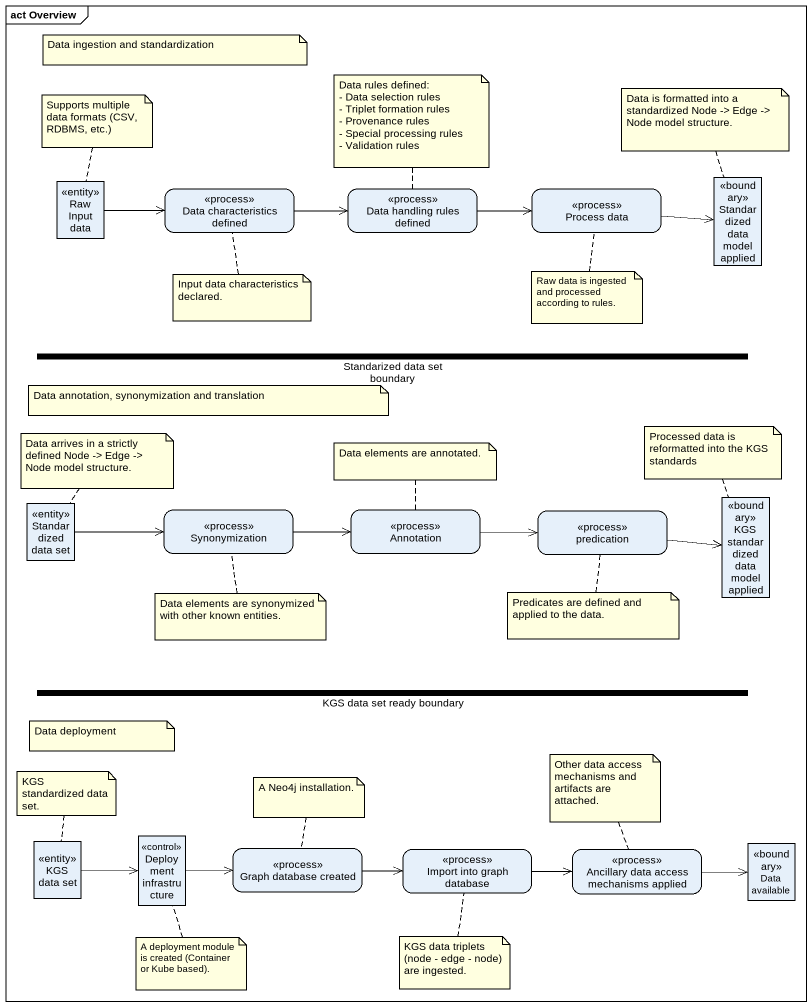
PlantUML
@startuml
mainframe act Overview
hide empty description
state "Raw Input data" as Raw_Input_data <<entity>>
state "Data characteristics defined" as Data_characteristics_defined <<process>>
state "Data handling rules defined" as Data_handling_rules_defined <<process>>
state "Process data" as Process_data <<process>>
state "Standardized data model applied" as Standardized_data_model <<boundary>>
state "Standarized data set boundary" as Standarized_data_set <<fork>>
state "Standardized data set" as Standardized_data_set <<entity>>
state Synonymization <<process>>
state "Annotation" as Annotation_ <<process>>
state "KGS standardized data model applied" as KGS_standardized_data_model <<boundary>>
state predication <<process>>
state "KGS data set ready boundary" as KGS_data_set_ready_boundary <<fork>>
state "KGS data set" as KGS_data_set <<entity>>
state "Deployment infrastructure" as Deployment_infrastructure <<control>>
state "Graph database created" as Graph_database_created <<process>>
state "Import into graph database" as Import_into_graph_database <<process>>
state "Ancillary data access mechanisms applied" as Ancillary_data_access <<process>>
state "Data available" as Data_available <<boundary>>
Raw_Input_data -right-> Data_characteristics_defined
Data_characteristics_defined -right-> Data_handling_rules_defined
Data_handling_rules_defined -right-> Process_data
Process_data -right-> Standardized_data_model
Standardized_data_set -right-> Synonymization
Synonymization -right-> Annotation_
Annotation_ -right-> predication
predication -right-> KGS_standardized_data_model
KGS_data_set -right-> Deployment_infrastructure
Deployment_infrastructure -right-> Graph_database_created
Graph_database_created -right-> Import_into_graph_database
Import_into_graph_database -right-> Ancillary_data_access
Ancillary_data_access -right-> Data_available
note as N1
  Data ingestion and standardization
end note
note top of Data_handling_rules_defined
  Data rules defined:
  - Data selection rules
  - Triplet formation rules
  - Provenance rules
  - Special processing rules
  - Validation rules
end note
note top of Raw_Input_data : Supports multiple data formats (CSV, RDBMS, etc.)
note top of Standardized_data_model : Data is formatted into a standardized Node -> Edge -> Node model structure.
note bottom of Data_characteristics_defined : Input data characteristics declared.
note bottom of Process_data : Raw data is ingested and processed according to rules.
note as N7
  Data annotation, synonymization and translation
end note
note top of Standardized_data_set : Data arrives in a strictly defined Node -> Edge -> Node model structure.
note top of Annotation_ : Data elements are annotated.
note top of KGS_standardized_data_model : Processed data is reformatted into the KGS standards
note bottom of Synonymization : Data elements are synonymized with other known entities.
note bottom of predication : Predicates are defined and applied to the data.
note as N13
  Data deployment
end note
note top of Ancillary_data_access : Other data access mechanisms and artifacts are attached.
note top of KGS_data_set : KGS standardized data set.
note top of Graph_database_created : A Neo4j installation.
note bottom of Deployment_infrastructure : A deployment module is created (Container or Kube based).
note bottom of Import_into_graph_database : KGS data triplets (node - edge - node) are ingested.
@enduml
